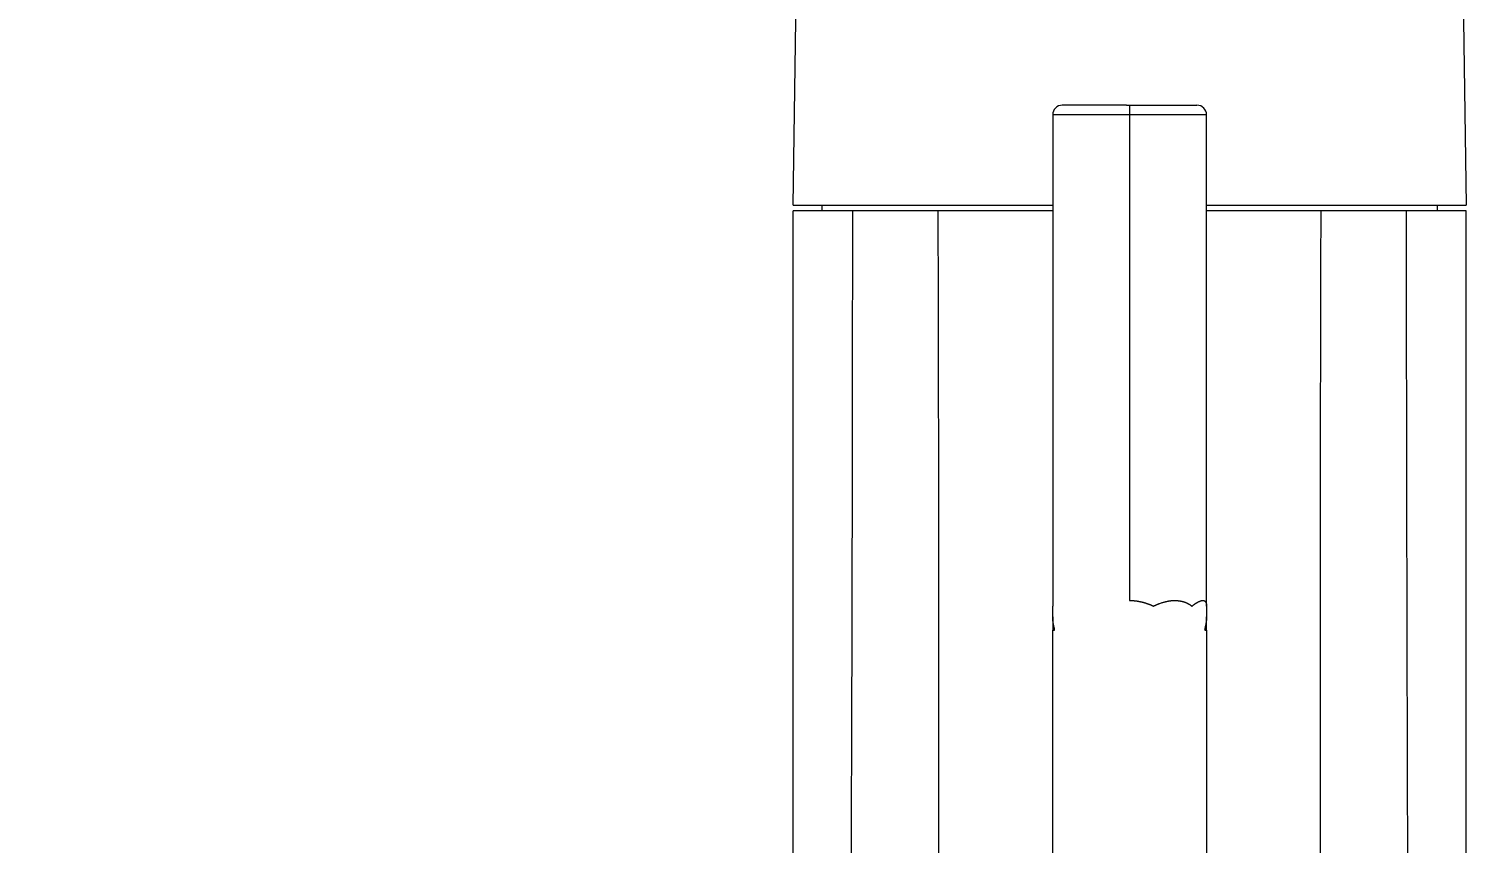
# Model space of a CAD drawing. Extents: x 2752 to 4118, y -1 to 999.
# Drawn here: x 3576.5 to 3651.3, y 569.4 to 611.8 of the extents above; entities that cross this region are included whole.
import ezdxf

# ---------------------------------------------------------------- set-up
doc = ezdxf.new("R2010")
doc.units = 0
doc.header["$LTSCALE"] = 10
doc.header["$MEASUREMENT"] = 0
doc.header["$PDMODE"] = 3
doc.header["$PDSIZE"] = -10
doc.layers.get('0').update_dxf_attribs({"linetype": 'CONTINUOUS'})
doc.layers.get('DEFPOINTS').update_dxf_attribs({"linetype": 'CONTINUOUS'})
doc.layers.add('1', color=7, linetype='CONTINUOUS')
doc.styles.add('Daelim Dimension', font='NanumGothic.ttf')
doc.dimstyles.new('DEFAULT', dxfattribs={"dimscale": 2, "dimtxt": 2, "dimasz": 2, "dimexe": 0, "dimexo": 2, "dimgap": 1, "dimtad": 1, "dimdec": 0, "dimzin": 9, "dimdsep": 46, "dimtxsty": 'Daelim Dimension', "dimcen": 0.5, "dimclrd": 5, "dimclre": 5, "dimclrt": 256, "dimadec": 1, "dimazin": 0, "dimtfac": 1, "dimtdec": 0, "dimtix": 1, "dimtmove": 0, "dimatfit": 3, "dimfxl": 1, "dimtolj": 1, "dimtzin": 1, "dimlwd": 9, "dimlwe": 9, "dimarcsym": 0})

# ---------------------------------------------------------------- blocks, each defined once
blk = doc.blocks.new('*D13')
at = {"color": 5, "lineweight": 9, "ltscale": 0.5, "transparency": 16777216}
for p, q in [((3405.059, 639.868), (3361.322, 639.868)), ((3361.322, 635.868), (3361.322, 404.012)), ((3607.264, 400.012), (3361.322, 400.012))]:
    blk.add_line(p, q, dxfattribs=at)
at = {"color": 5, "ltscale": 0.5, "transparency": 16777216}
for points in [[(3360.656, 635.868), (3361.989, 635.868), (3361.322, 639.868)], [(3360.656, 404.012), (3361.989, 404.012), (3361.322, 400.012)]]:
    blk.add_solid(points, dxfattribs=at)
at = {"layer": 'DEFPOINTS', "color": 0, "ltscale": 0.5, "transparency": 16777216}
for p in [(3409.059, 639.868), (3361.322, 400.012), (3611.264, 400.012)]:
    blk.add_point(p, dxfattribs=at)
at = {"color": 7, "ltscale": 0.5, "transparency": 16777216, "insert": (3353.9, 519.94), "char_height": 10, "attachment_point": 5, "rotation": 90, "style": 'Daelim Dimension'}
blk.add_mtext('\\A1;240', dxfattribs=at)
blk = doc.blocks.new('*D12')
at = {"color": 5, "lineweight": 9, "ltscale": 0.5, "transparency": 16777216}
for p, q in [((3409.059, 635.868), (3409.059, 316.124)), ((3633.764, 368.406), (3633.764, 316.124)), ((3413.059, 316.124), (3629.764, 316.124))]:
    blk.add_line(p, q, dxfattribs=at)
at = {"color": 5, "ltscale": 0.5, "transparency": 16777216}
for points in [[(3413.059, 316.791), (3413.059, 315.458), (3409.059, 316.124)], [(3629.764, 316.791), (3629.764, 315.458), (3633.764, 316.124)]]:
    blk.add_solid(points, dxfattribs=at)
at = {"layer": 'DEFPOINTS', "color": 0, "ltscale": 0.5, "transparency": 16777216}
for p in [(3409.059, 639.868), (3633.764, 372.406), (3633.764, 316.124)]:
    blk.add_point(p, dxfattribs=at)
at = {"color": 7, "ltscale": 0.5, "transparency": 16777216, "insert": (3521.412, 323.568), "char_height": 10, "attachment_point": 5, "style": 'Daelim Dimension'}
blk.add_mtext('\\A1;225', dxfattribs=at)

msp = doc.modelspace()

# ---------------------------------------------------------------- linework, layer by layer
at = {"layer": '1', "color": 7, "linetype": 'Continuous', "lineweight": 18}
for p, q in [((3616.264, 602.612), (3618.764, 762.612)), ((3648.764, 762.612), (3651.264, 602.612)), ((3633.6, 607.812), (3630.264, 607.812)), ((3633.6, 607.812), (3633.764, 607.812)), ((3633.764, 607.812), (3637.264, 607.812)), ((3629.764, 607.312), (3629.764, 581.77)), ((3637.764, 581.77), (3637.764, 607.312)), ((3616.264, 602.612), (3629.765, 602.612)), ((3617.764, 602.612), (3617.764, 602.312)), ((3637.763, 602.612), (3651.264, 602.612)), ((3649.764, 602.312), (3649.764, 602.612)), ((3629.764, 581.213), (3629.764, 580.512)), ((3637.764, 580.512), (3637.764, 581.213)), ((3629.764, 568.312), (3629.764, 580.512)), ((3637.764, 580.512), (3637.764, 568.312))]:
    msp.add_line(p, q, dxfattribs=at)
at = {"layer": '1', "color": 7, "linetype": 'Continuous', "lineweight": 13}
for p, q in [((3633.764, 607.812), (3633.764, 607.312)), ((3633.764, 607.312), (3629.764, 607.312)), ((3637.764, 607.312), (3633.764, 607.312)), ((3629.764, 580.512), (3629.854, 580.512)), ((3637.675, 580.512), (3637.764, 580.512))]:
    msp.add_line(p, q, dxfattribs=at)
at = {"layer": '1', "color": 7, "linetype": 'Continuous', "lineweight": 18}
for centre, start, end in [((3630.264, 607.312), 90, 180), ((3637.264, 607.312), 0, 90)]:
    msp.add_arc(centre, 0.5, start, end, dxfattribs=at)
at = {"layer": '1', "color": 7, "linetype": 'Continuous', "lineweight": 13}
for points, degree in [([(3633.764, 607.312), (3633.764, 582.062)], 1), ([(3619.138, 536.369), (3619.281, 558.349), (3619.358, 580.331), (3619.369, 602.312)], 3), ([(3623.776, 542.279), (3623.856, 562.29), (3623.868, 582.301), (3623.813, 602.312)], 3), ([(3643.752, 542.279), (3643.672, 562.29), (3643.66, 582.301), (3643.716, 602.312)], 3), ([(3648.39, 536.369), (3648.247, 558.349), (3648.17, 580.331), (3648.159, 602.312)], 3), ([(3629.854, 580.512), (3629.855, 580.518), (3629.857, 580.53), (3629.861, 580.547), (3629.863, 580.559), (3629.865, 580.565)], 3), ([(3637.664, 580.565), (3637.665, 580.559), (3637.667, 580.547), (3637.671, 580.53), (3637.673, 580.518), (3637.675, 580.512)], 3)]:
    msp.add_open_spline(points, degree=degree, dxfattribs=at)
at = {"layer": '1', "color": 7, "linetype": 'Continuous', "lineweight": 18}
for points, degree in [([(3619.369, 602.312), (3617.363, 602.312), (3616.265, 602.312), (3616.264, 602.312)], 3), ([(3616.264, 525.312), (3616.264, 602.312)], 1), ([(3623.813, 602.312), (3622.946, 602.312), (3621.322, 602.312), (3619.968, 602.312), (3619.369, 602.312)], 3), ([(3629.758, 602.312), (3627.637, 602.312), (3625.606, 602.312), (3623.813, 602.312)], 3), ([(3643.716, 602.312), (3641.923, 602.312), (3639.894, 602.312), (3637.773, 602.312)], 3), ([(3648.159, 602.312), (3647.56, 602.312), (3646.206, 602.312), (3644.582, 602.312), (3643.716, 602.312)], 3), ([(3651.264, 602.312), (3651.264, 602.312), (3650.166, 602.312), (3648.159, 602.312)], 3), ([(3651.264, 525.312), (3651.264, 602.312)], 1), ([(3629.764, 581.213), (3629.764, 581.77)], 1), ([(3637.764, 581.77), (3637.764, 581.213)], 1)]:
    msp.add_open_spline(points, degree=degree, dxfattribs=at)
at = {"layer": '1', "color": 7, "linetype": 'Continuous', "lineweight": 13}
for points, knots in [([(3633.764, 582.062), (3633.772, 582.062), (3633.788, 582.062), (3633.812, 582.062), (3633.836, 582.062), (3633.86, 582.061), (3633.884, 582.06), (3633.908, 582.059), (3633.933, 582.057), (3633.957, 582.056), (3633.981, 582.054), (3634.005, 582.052), (3634.029, 582.05), (3634.053, 582.047), (3634.078, 582.044), (3634.102, 582.042), (3634.126, 582.038), (3634.151, 582.035), (3634.175, 582.031), (3634.199, 582.027), (3634.223, 582.023), (3634.248, 582.019), (3634.272, 582.014), (3634.296, 582.009), (3634.321, 582.004), (3634.345, 581.999), (3634.369, 581.994), (3634.394, 581.988), (3634.418, 581.982), (3634.442, 581.976), (3634.467, 581.969), (3634.491, 581.963), (3634.515, 581.956), (3634.54, 581.949), (3634.564, 581.941), (3634.588, 581.934), (3634.613, 581.926), (3634.637, 581.918), (3634.661, 581.91), (3634.686, 581.901), (3634.71, 581.893), (3634.734, 581.884), (3634.759, 581.875), (3634.783, 581.865), (3634.807, 581.856), (3634.831, 581.846), (3634.855, 581.836), (3634.88, 581.825), (3634.904, 581.815), (3634.928, 581.804), (3634.952, 581.793), (3634.976, 581.782), (3634.992, 581.774), (3635, 581.77)], [0, 0, 0, 0, 0.018452, 0.036924, 0.055419, 0.073938, 0.092482, 0.111054, 0.129655, 0.148286, 0.166949, 0.185646, 0.204379, 0.223148, 0.241957, 0.260805, 0.279696, 0.29863, 0.317609, 0.336634, 0.355708, 0.374831, 0.394006, 0.413233, 0.432514, 0.45185, 0.471244, 0.490696, 0.510209, 0.529782, 0.549419, 0.56912, 0.588886, 0.608719, 0.628621, 0.648592, 0.668634, 0.688749, 0.708937, 0.729201, 0.74954, 0.769957, 0.790452, 0.811028, 0.831684, 0.852423, 0.873246, 0.894153, 0.915146, 0.936226, 0.957395, 0.978652, 1, 1, 1, 1]), ([(3635, 581.77), (3635.008, 581.774), (3635.024, 581.782), (3635.048, 581.793), (3635.072, 581.804), (3635.096, 581.815), (3635.119, 581.826), (3635.143, 581.836), (3635.166, 581.846), (3635.189, 581.856), (3635.211, 581.865), (3635.234, 581.874), (3635.256, 581.883), (3635.279, 581.892), (3635.318, 581.907), (3635.375, 581.927), (3635.45, 581.952), (3635.525, 581.974), (3635.589, 581.991), (3635.643, 582.004), (3635.685, 582.014), (3635.727, 582.023), (3635.769, 582.031), (3635.809, 582.038), (3635.85, 582.044), (3635.889, 582.049), (3635.928, 582.054), (3635.967, 582.057), (3636.005, 582.06), (3636.042, 582.061), (3636.079, 582.062), (3636.103, 582.062), (3636.115, 582.062)], [0, 0, 0, 0, 0.021563, 0.042938, 0.064126, 0.085126, 0.105942, 0.126573, 0.14702, 0.167286, 0.18737, 0.207274, 0.227, 0.246548, 0.26592, 0.331482, 0.397258, 0.4633, 0.529663, 0.568031, 0.605996, 0.643567, 0.680755, 0.717569, 0.75402, 0.79012, 0.82588, 0.861312, 0.896427, 0.931239, 0.965758, 1, 1, 1, 1]), ([(3636.115, 582.062), (3636.122, 582.062), (3636.134, 582.062), (3636.153, 582.062), (3636.172, 582.061), (3636.19, 582.061), (3636.209, 582.06), (3636.228, 582.059), (3636.246, 582.057), (3636.264, 582.056), (3636.283, 582.054), (3636.301, 582.052), (3636.319, 582.05), (3636.337, 582.048), (3636.355, 582.045), (3636.373, 582.042), (3636.391, 582.039), (3636.409, 582.036), (3636.427, 582.033), (3636.444, 582.029), (3636.462, 582.025), (3636.479, 582.021), (3636.497, 582.017), (3636.514, 582.013), (3636.531, 582.008), (3636.548, 582.003), (3636.565, 581.998), (3636.588, 581.991), (3636.616, 581.981), (3636.649, 581.969), (3636.683, 581.956), (3636.716, 581.942), (3636.749, 581.927), (3636.781, 581.91), (3636.813, 581.893), (3636.845, 581.875), (3636.877, 581.856), (3636.908, 581.836), (3636.939, 581.815), (3636.97, 581.793), (3636.99, 581.778), (3637, 581.77)], [0, 0, 0, 0, 0.018, 0.036013, 0.05404, 0.072082, 0.090142, 0.10822, 0.126317, 0.144436, 0.162578, 0.180744, 0.198935, 0.217153, 0.235399, 0.253675, 0.271982, 0.290321, 0.308694, 0.327102, 0.345546, 0.364028, 0.38255, 0.401111, 0.419715, 0.438361, 0.457052, 0.475788, 0.513536, 0.551674, 0.590213, 0.629164, 0.668539, 0.708349, 0.748603, 0.789311, 0.830484, 0.87213, 0.914259, 0.95688, 1, 1, 1, 1]), ([(3637, 581.77), (3637.005, 581.774), (3637.015, 581.782), (3637.03, 581.793), (3637.044, 581.804), (3637.059, 581.815), (3637.073, 581.826), (3637.087, 581.836), (3637.101, 581.846), (3637.115, 581.856), (3637.129, 581.866), (3637.142, 581.875), (3637.156, 581.885), (3637.169, 581.894), (3637.182, 581.902), (3637.195, 581.911), (3637.208, 581.919), (3637.22, 581.927), (3637.233, 581.935), (3637.245, 581.942), (3637.257, 581.95), (3637.269, 581.957), (3637.281, 581.963), (3637.293, 581.97), (3637.304, 581.976), (3637.316, 581.982), (3637.327, 581.988), (3637.342, 581.996), (3637.36, 582.004), (3637.381, 582.014), (3637.401, 582.023), (3637.42, 582.031), (3637.439, 582.038), (3637.458, 582.044), (3637.475, 582.049), (3637.492, 582.054), (3637.509, 582.057), (3637.525, 582.06), (3637.54, 582.061), (3637.554, 582.062), (3637.564, 582.062), (3637.568, 582.062)], [0, 0, 0, 0, 0.021526, 0.04295, 0.064273, 0.085496, 0.10662, 0.127646, 0.148576, 0.169411, 0.190151, 0.210799, 0.231356, 0.251822, 0.2722, 0.29249, 0.312694, 0.332813, 0.352849, 0.372802, 0.392675, 0.412468, 0.432184, 0.451823, 0.471388, 0.490879, 0.510298, 0.529647, 0.568017, 0.605983, 0.643555, 0.680744, 0.717559, 0.754012, 0.790114, 0.825875, 0.861308, 0.896424, 0.931236, 0.965757, 1, 1, 1, 1]), ([(3637.568, 582.062), (3637.571, 582.062), (3637.575, 582.062), (3637.582, 582.062), (3637.589, 582.062), (3637.595, 582.061), (3637.602, 582.061), (3637.608, 582.06), (3637.614, 582.058), (3637.62, 582.057), (3637.626, 582.055), (3637.632, 582.053), (3637.638, 582.051), (3637.644, 582.049), (3637.65, 582.046), (3637.655, 582.044), (3637.66, 582.041), (3637.666, 582.037), (3637.671, 582.034), (3637.676, 582.03), (3637.681, 582.027), (3637.686, 582.023), (3637.69, 582.018), (3637.695, 582.014), (3637.699, 582.009), (3637.704, 582.004), (3637.708, 581.999), (3637.713, 581.992), (3637.719, 581.982), (3637.726, 581.97), (3637.733, 581.956), (3637.739, 581.942), (3637.744, 581.927), (3637.749, 581.91), (3637.753, 581.893), (3637.756, 581.875), (3637.759, 581.856), (3637.761, 581.836), (3637.763, 581.815), (3637.764, 581.793), (3637.764, 581.778), (3637.764, 581.77)], [0, 0, 0, 0, 0.017197, 0.034458, 0.051784, 0.069176, 0.086637, 0.104168, 0.12177, 0.139445, 0.157195, 0.175021, 0.192924, 0.210907, 0.22897, 0.247115, 0.265343, 0.283656, 0.302055, 0.320541, 0.339117, 0.357782, 0.376539, 0.395389, 0.414332, 0.433371, 0.452506, 0.471739, 0.510485, 0.549504, 0.588808, 0.628411, 0.668322, 0.708552, 0.749114, 0.790016, 0.83127, 0.872886, 0.914873, 0.957242, 1, 1, 1, 1]), ([(3629.865, 580.565), (3629.863, 580.572), (3629.859, 580.588), (3629.853, 580.611), (3629.848, 580.634), (3629.842, 580.656), (3629.837, 580.678), (3629.832, 580.7), (3629.828, 580.722), (3629.823, 580.743), (3629.819, 580.764), (3629.815, 580.785), (3629.811, 580.806), (3629.807, 580.826), (3629.803, 580.846), (3629.799, 580.865), (3629.796, 580.885), (3629.793, 580.904), (3629.79, 580.923), (3629.787, 580.941), (3629.784, 580.959), (3629.782, 580.977), (3629.78, 580.995), (3629.777, 581.012), (3629.775, 581.03), (3629.774, 581.046), (3629.772, 581.063), (3629.77, 581.079), (3629.769, 581.095), (3629.768, 581.111), (3629.767, 581.126), (3629.766, 581.142), (3629.765, 581.156), (3629.765, 581.171), (3629.764, 581.185), (3629.764, 581.199), (3629.764, 581.209), (3629.764, 581.213)], [0, 0, 0, 0, 0.031717, 0.063237, 0.094563, 0.125694, 0.156631, 0.187376, 0.217929, 0.248292, 0.278465, 0.308449, 0.338245, 0.367854, 0.397278, 0.426518, 0.455573, 0.484447, 0.513138, 0.54165, 0.569983, 0.598138, 0.626116, 0.653919, 0.681547, 0.709003, 0.736288, 0.763402, 0.790347, 0.817125, 0.843736, 0.870183, 0.896467, 0.922589, 0.948551, 0.974354, 1, 1, 1, 1]), ([(3637.764, 581.213), (3637.764, 581.209), (3637.764, 581.199), (3637.764, 581.185), (3637.763, 581.171), (3637.763, 581.156), (3637.762, 581.142), (3637.761, 581.126), (3637.76, 581.111), (3637.759, 581.095), (3637.758, 581.079), (3637.756, 581.063), (3637.755, 581.046), (3637.753, 581.029), (3637.751, 581.012), (3637.749, 580.995), (3637.746, 580.977), (3637.744, 580.959), (3637.741, 580.941), (3637.738, 580.922), (3637.735, 580.904), (3637.732, 580.885), (3637.729, 580.865), (3637.725, 580.846), (3637.721, 580.826), (3637.718, 580.805), (3637.714, 580.785), (3637.709, 580.764), (3637.705, 580.743), (3637.7, 580.722), (3637.696, 580.7), (3637.691, 580.678), (3637.686, 580.656), (3637.68, 580.634), (3637.675, 580.611), (3637.669, 580.588), (3637.665, 580.572), (3637.664, 580.565)], [0, 0, 0, 0, 0.025668, 0.051492, 0.077473, 0.103613, 0.129914, 0.156376, 0.183002, 0.209793, 0.236749, 0.263874, 0.291167, 0.318631, 0.346266, 0.374074, 0.402057, 0.430214, 0.458548, 0.48706, 0.515751, 0.544621, 0.573673, 0.602907, 0.632325, 0.661927, 0.691714, 0.721688, 0.751849, 0.782198, 0.812737, 0.843467, 0.874387, 0.9055, 0.936806, 0.968305, 1, 1, 1, 1])]:
    msp.add_open_spline(points, degree=3, knots=knots, dxfattribs=at)

# ---------------------------------------------------------------- dimensions: what is measured, and where the dimension line sits
at = {"color": 5, "ltscale": 0.5}
dim = msp.add_linear_dim(base=(3361.322, 400.012), p1=(3409.059, 639.868), p2=(3611.264, 400.012), angle=90, dimstyle='DEFAULT', override={"dimtxt": 5, "dimclrt": 7}, dxfattribs=at)
dim.commit()
dim.dimension.update_dxf_attribs({"geometry": '*D13', "text_midpoint": (3353.9, 519.94)})
dim = msp.add_linear_dim(base=(3633.764, 316.124), p1=(3409.059, 639.868), p2=(3633.764, 372.406), dimstyle='DEFAULT', override={"dimtxt": 5, "dimclrt": 7}, dxfattribs=at)
dim.commit()
dim.dimension.update_dxf_attribs({"geometry": '*D12', "text_midpoint": (3521.412, 323.568)})

doc.saveas('drawing.dxf')
